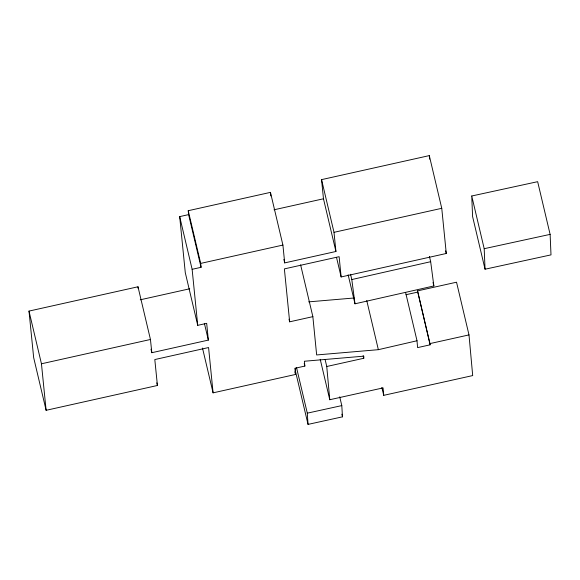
<?xml version="1.0" encoding="UTF-8"?>
<svg xmlns="http://www.w3.org/2000/svg" width="580" height="580" viewBox="0 0 580 580"><rect width="100%" height="100%" fill="white"/><g stroke="black" fill="none" stroke-linecap="round" stroke-linejoin="round"><path stroke-width="0.87" d="M405.594 292.45L417.013 340.757L417.593 347.616L430.099 344.825L417.527 290.885L456.533 282.206L468.995 334.906L472.693 375.579L383.735 395.335L383.061 387.904L329.774 399.729L326.75 366.495L363.776 358.273L363.783 356.163L304.377 361.246L304.848 366.074L294.887 368.293L295.532 374.455L213.085 392.849L202.493 348.051M430.672 261.696L433.862 285.954L354.989 303.804L351.799 279.553L430.672 261.696L429.425 256.425M151.003 349.189L151.829 352.705L208.343 340.098L206.676 323.343L197.737 325.344L192.132 269.316L201.071 267.315L188.616 214.614L188.232 210.707L270.454 192.371L282.91 245.072L284.693 262.899L335.929 251.481L334.007 232.326L321.552 179.633L429.301 155.607L441.757 208.307L446.281 253.482L341.134 276.95L336.567 257.629M197.737 325.344L185.281 272.644L179.677 216.615L188.616 214.614M201.071 267.315L200.687 263.407L282.91 245.072M213.085 392.849L208.575 347.543L154.802 359.549L157.426 385.483L46.117 410.307L33.662 357.606L29 311.09L137.996 286.781L150.452 339.481L151.829 352.705M140.258 299.809L189.704 288.775M46.117 410.307L41.456 363.79L150.452 339.481M405.964 294.727L417.643 292.124M289.029 319.188L289.652 321.82L312.859 316.644L300.607 264.821M274.007 209.8L323.473 198.78L321.552 179.633M334.007 232.326L441.757 208.307M417.013 340.757L378.356 349.682L316.651 354.953L312.859 316.644M430.099 344.825L429.983 343.585L468.995 334.906M295.351 368.242L295.575 371.693L308.038 424.393L342.483 416.832L341.794 405.601L339.72 396.822M308.038 424.393L307.298 413.163L341.794 405.601M471.743 195.996L537.653 181.678L550.115 234.378L551 254.874L485.047 269.214L472.584 216.514L471.743 195.996L484.198 248.697L485.047 269.214M484.198 248.697L550.115 234.378M308.669 301.868L354.279 297.975M445.658 250.85L446.281 253.482M433.028 282.438L433.862 285.954M417.527 290.885L429.983 343.585M366.734 300.498L378.356 349.682M381.865 387.433L383.735 395.335M350.552 274.282L351.799 279.553M348.138 274.818L354.989 303.804M363.152 355.642L363.776 358.273M323.473 198.78L335.929 251.481M341.859 414.2L342.483 416.832M325.09 359.469L326.75 366.495M320.225 359.325L329.774 399.729M283.867 259.383L284.693 262.899M304.224 363.442L304.848 366.074M296.503 367.488L307.298 413.163M294.908 371.816L295.532 374.455M188.232 210.707L200.687 263.407M179.677 216.615L192.132 269.316M204.399 323.408L208.343 340.098M156.803 382.843L157.426 385.483M29 311.09L41.456 363.79M137.996 286.781L138.178 288.543M429.301 155.607L429.657 159.145M289.652 321.82L284.374 268.895L339.133 256.686L341.134 276.95M270.454 192.371L270.809 195.938"/></g></svg>
